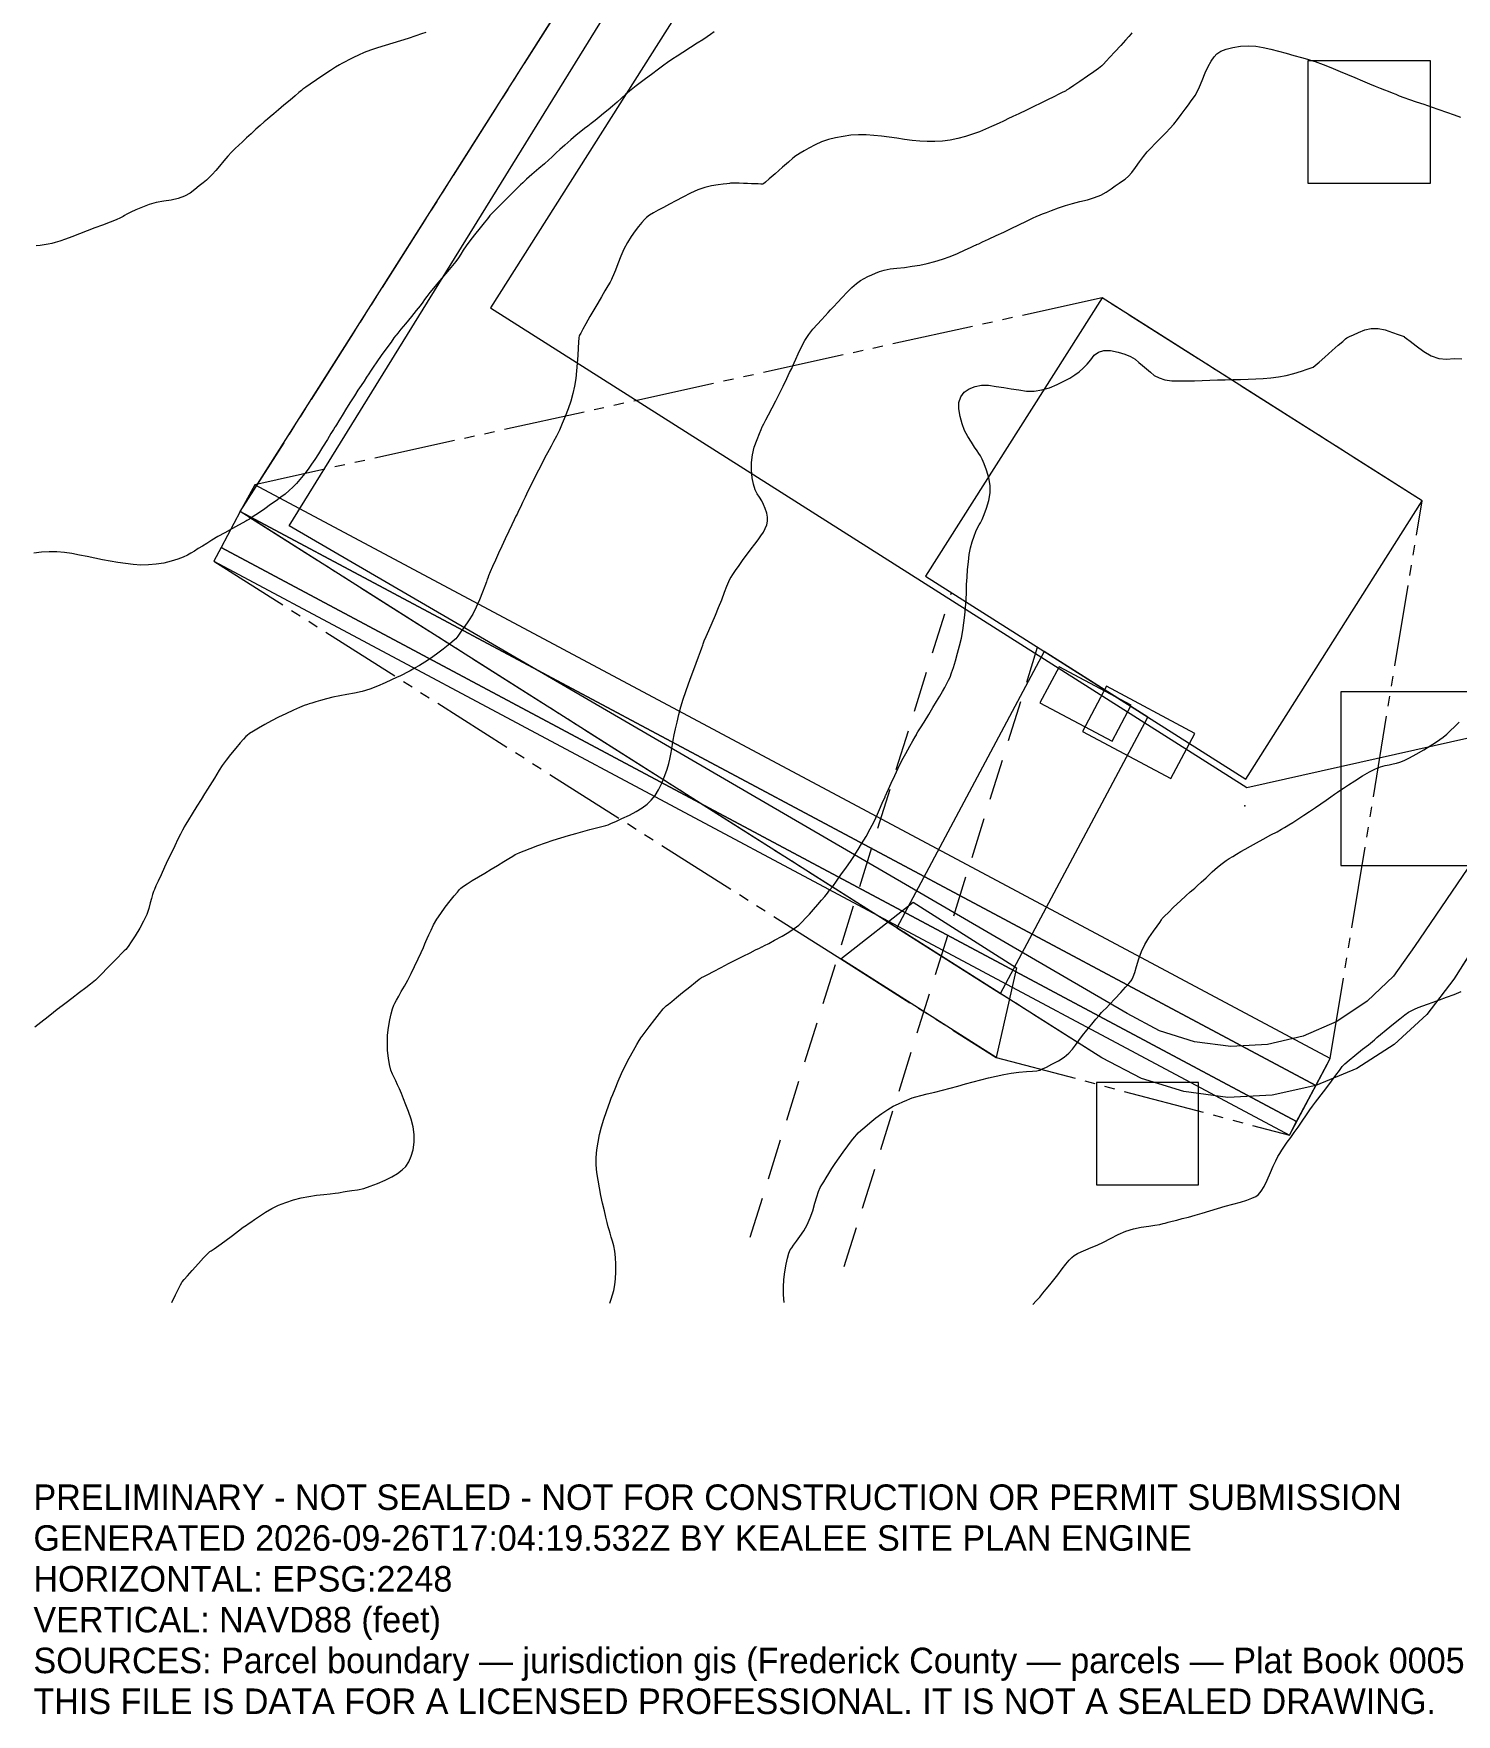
# Model space of a CAD drawing. Extents: x 1167426 to 1167809, y 644566 to 644831.
# Drawn here: x 1167426.5 to 1167566, y 644565.6 to 644730.4 of the extents above; entities that cross this region are included whole.
import ezdxf

# ---------------------------------------------------------------- set-up
doc = ezdxf.new("R2010")
doc.units = 0
doc.linetypes.add('DASHED', pattern=[6, 4, -2])
doc.linetypes.add('PHANTOM', pattern=[13, 8, -1, 1, -1, 1, -1])
for name, color, linetype, lineweight in [('C-ANNO-NPLT', 250, 'Continuous', 0), ('C-BLDG-FTPR-N', 6, 'Continuous', 0), ('C-LODS', 30, 'PHANTOM', 0), ('C-PVMT', 8, 'Continuous', 0), ('C-SITE-N', 6, 'Continuous', 0), ('C-STRM-AREA', 150, 'PHANTOM', 0), ('C-SWMG', 92, 'Continuous', 0), ('C-TOPO-MAJR-E', 32, 'DASHED', 0), ('C-TOPO-SPOT', 7, 'Continuous', 0), ('C-TOPO-SURF', 253, 'Continuous', 0), ('C-UTIL', 4, 'DASHED', 0), ('L-PLNT-TREE', 90, 'Continuous', 0), ('V-PROP-BNDY', 7, 'Continuous', 0)]:
    doc.layers.add(name, color=color, linetype=linetype, lineweight=lineweight)

msp = doc.modelspace()

# ---------------------------------------------------------------- linework, layer by layer
at = {"layer": 'C-BLDG-FTPR-N'}
msp.add_lwpolyline([(1167513.94, 644677.17), (1167545.31, 644657.28), (1167562.61, 644684.57), (1167531.24, 644704.46), (1167513.94, 644677.17)], close=True, dxfattribs=at)
at = {"layer": 'C-LODS'}
msp.add_lwpolyline([(1167444.18, 644678.65), (1167505.64, 644639.66), (1167520.85, 644630.02), (1167549.59, 644622.4), (1167553.59, 644629.9), (1167562.61, 644684.57), (1167531.24, 644704.46), (1167448.18, 644686.15), (1167446.77, 644683.51), (1167444.88, 644679.98), (1167444.18, 644678.65)], close=True, dxfattribs=at)
at = {"layer": 'C-PVMT'}
for points in [[(1167446.77, 644683.51), (1167552.18, 644627.25), (1167553.59, 644629.9), (1167448.18, 644686.15), (1167446.77, 644683.51)], [(1167444.18, 644678.65), (1167549.59, 644622.4), (1167550.29, 644623.73), (1167444.88, 644679.98), (1167444.18, 644678.65)], [(1167511.11, 644642.71), (1167521.27, 644636.27), (1167535.73, 644663.36), (1167525.57, 644669.8), (1167511.11, 644642.71)], [(1167525.15, 644664.77), (1167532.21, 644661), (1167534.09, 644664.53), (1167527.03, 644668.3), (1167525.15, 644664.77)], [(1167531.68, 644666.39), (1167529.32, 644661.97), (1167537.97, 644657.36), (1167540.32, 644661.77), (1167531.68, 644666.39)], [(1167520.85, 644630.02), (1167505.64, 644639.66), (1167512.73, 644645.24), (1167522.86, 644638.81), (1167520.85, 644630.02)]]:
    msp.add_lwpolyline(points, close=True, dxfattribs=at)
at = {"layer": 'C-SITE-N'}
for points in [[(1167533.69, 644634.31), (1167451.56, 644682.1), (1167528.24, 644806.15), (1167629.87, 644740.82), (1167561.87, 644640.88), (1167559.79, 644637.99), (1167557.21, 644635.52), (1167554.24, 644633.53), (1167550.95, 644632.1), (1167547.45, 644631.28), (1167543.86, 644631.09), (1167540.29, 644631.55), (1167536.87, 644632.63), (1167533.69, 644634.31)], [(1167545.41, 644656.48), (1167569.17, 644661.81), (1167608.85, 644724.39), (1167520.07, 644780.45), (1167471.28, 644703.49), (1167545.41, 644656.48)]]:
    msp.add_lwpolyline(points, close=True, dxfattribs=at)
at = {"layer": 'C-STRM-AREA'}
msp.add_lwpolyline([(1167531.22, 644629.96), (1167446.77, 644683.51), (1167527.68, 644811.12), (1167633.37, 644744.38), (1167565.72, 644637.69), (1167563.07, 644634.23), (1167559.87, 644631.28), (1167556.2, 644628.93), (1167552.18, 644627.25), (1167547.92, 644626.3), (1167543.57, 644626.1), (1167539.25, 644626.66), (1167535.09, 644627.96), (1167531.22, 644629.96)], close=True, dxfattribs=at)
at = {"layer": 'C-SWMG'}
msp.add_lwpolyline([(1167554.62, 644648.81), (1167571.65, 644648.81), (1167571.65, 644665.84), (1167554.62, 644665.84), (1167554.62, 644648.81)], close=True, dxfattribs=at)
at = {"layer": 'C-TOPO-MAJR-E'}
for points in [[(1167493.21, 644730.52), (1167492.85, 644730.28), (1167492.52, 644730.05), (1167492.09, 644729.76), (1167491.55, 644729.41), (1167490.9, 644729), (1167490.15, 644728.52), (1167489.58, 644728.15), (1167489.17, 644727.89), (1167488.94, 644727.74), (1167488.87, 644727.69), (1167488.65, 644727.53), (1167488.28, 644727.26), (1167487.75, 644726.86), (1167487.06, 644726.36), (1167486.47, 644725.92), (1167485.97, 644725.54), (1167485.56, 644725.23), (1167485.25, 644724.99), (1167484.9, 644724.71), (1167484.53, 644724.39), (1167484.12, 644724.04), (1167483.69, 644723.64), (1167483.26, 644723.25), (1167482.82, 644722.88), (1167482.38, 644722.52), (1167481.94, 644722.16), (1167481.54, 644721.84), (1167481.16, 644721.56), (1167480.82, 644721.3), (1167480.51, 644721.07), (1167480.13, 644720.77), (1167479.69, 644720.4), (1167479.17, 644719.95), (1167478.58, 644719.43), (1167478.1, 644719), (1167477.73, 644718.66), (1167477.46, 644718.41), (1167477.3, 644718.25), (1167477.01, 644717.99), (1167476.58, 644717.61), (1167476.03, 644717.13), (1167475.35, 644716.54), (1167474.83, 644716.08), (1167474.45, 644715.75), (1167474.23, 644715.55), (1167474.16, 644715.48), (1167473.94, 644715.26), (1167473.57, 644714.88), (1167473.04, 644714.36), (1167472.37, 644713.68), (1167471.84, 644713.14), (1167471.47, 644712.76), (1167471.24, 644712.52), (1167471.17, 644712.43), (1167470.99, 644712.2), (1167470.68, 644711.82), (1167470.27, 644711.31), (1167469.73, 644710.65), (1167469.28, 644710.06), (1167468.9, 644709.55), (1167468.61, 644709.12), (1167468.39, 644708.75), (1167468.15, 644708.39), (1167467.88, 644708.01), (1167467.58, 644707.63), (1167467.24, 644707.25), (1167466.89, 644706.83), (1167466.52, 644706.39), (1167466.12, 644705.92), (1167465.7, 644705.41), (1167465.35, 644704.98), (1167465.06, 644704.6), (1167464.83, 644704.29), (1167464.66, 644704.04), (1167464.39, 644703.68), (1167464.02, 644703.21), (1167463.54, 644702.62), (1167462.96, 644701.92), (1167462.51, 644701.38), (1167462.2, 644701.01), (1167462.03, 644700.8), (1167461.99, 644700.75), (1167461.83, 644700.53), (1167461.54, 644700.13), (1167461.12, 644699.56), (1167460.58, 644698.81), (1167460.14, 644698.18), (1167459.78, 644697.67), (1167459.52, 644697.28), (1167459.35, 644697.01), (1167459.14, 644696.68), (1167458.9, 644696.31), (1167458.62, 644695.88), (1167458.3, 644695.41), (1167457.96, 644694.87), (1167457.58, 644694.28), (1167457.18, 644693.64), (1167456.75, 644692.94), (1167456.41, 644692.4), (1167456.18, 644692.03), (1167456.05, 644691.81), (1167456.02, 644691.77), (1167455.89, 644691.55), (1167455.65, 644691.15), (1167455.3, 644690.58), (1167454.84, 644689.83), (1167454.43, 644689.17), (1167454.07, 644688.61), (1167453.76, 644688.15), (1167453.5, 644687.78), (1167453.22, 644687.41), (1167452.92, 644687.04), (1167452.61, 644686.66), (1167452.28, 644686.28), (1167451.93, 644685.92), (1167451.56, 644685.57), (1167451.16, 644685.23), (1167450.74, 644684.92), (1167450.27, 644684.57), (1167449.74, 644684.2), (1167449.17, 644683.79), (1167448.54, 644683.36), (1167448.04, 644683.02), (1167447.66, 644682.78), (1167447.42, 644682.63), (1167447.3, 644682.57), (1167447.02, 644682.42), (1167446.58, 644682.18), (1167445.99, 644681.85), (1167445.24, 644681.44), (1167444.57, 644681.06), (1167443.99, 644680.71), (1167443.48, 644680.4), (1167443.05, 644680.13), (1167442.64, 644679.88), (1167442.27, 644679.64), (1167441.92, 644679.43), (1167441.6, 644679.23), (1167441.18, 644679.04), (1167440.65, 644678.85), (1167440, 644678.66), (1167439.26, 644678.47), (1167438.51, 644678.35), (1167437.76, 644678.28), (1167437.01, 644678.27), (1167436.26, 644678.33), (1167435.51, 644678.41), (1167434.76, 644678.51), (1167434.02, 644678.64), (1167433.27, 644678.79), (1167432.52, 644678.95), (1167431.77, 644679.1), (1167431.02, 644679.25), (1167430.27, 644679.4), (1167429.53, 644679.5), (1167428.78, 644679.56), (1167428.03, 644679.56), (1167427.28, 644679.52), (1167426.53, 644679.45)], [(1167534.16, 644730.45), (1167534.07, 644730.33), (1167533.86, 644730.09), (1167533.53, 644729.71), (1167533.07, 644729.21), (1167532.49, 644728.58), (1167532.01, 644728.06), (1167531.64, 644727.66), (1167531.36, 644727.37), (1167531.2, 644727.2), (1167530.88, 644726.95), (1167530.43, 644726.61), (1167529.82, 644726.18), (1167529.07, 644725.67), (1167528.48, 644725.27), (1167528.04, 644724.98), (1167527.76, 644724.8), (1167527.64, 644724.73), (1167527.39, 644724.61), (1167527.01, 644724.42), (1167526.51, 644724.17), (1167525.89, 644723.87), (1167525.24, 644723.55), (1167524.55, 644723.22), (1167523.83, 644722.87), (1167523.09, 644722.51), (1167522.48, 644722.22), (1167522.01, 644722), (1167521.69, 644721.85), (1167521.5, 644721.76), (1167521.22, 644721.63), (1167520.85, 644721.46), (1167520.38, 644721.24), (1167519.82, 644720.98), (1167519.21, 644720.73), (1167518.55, 644720.5), (1167517.85, 644720.28), (1167517.1, 644720.08), (1167516.35, 644719.93), (1167515.6, 644719.83), (1167514.85, 644719.78), (1167514.1, 644719.79), (1167513.36, 644719.83), (1167512.61, 644719.89), (1167511.86, 644719.99), (1167511.11, 644720.11), (1167510.36, 644720.22), (1167509.61, 644720.3), (1167508.86, 644720.37), (1167508.12, 644720.43), (1167507.37, 644720.43), (1167506.62, 644720.39), (1167505.87, 644720.29), (1167505.12, 644720.16), (1167504.41, 644719.97), (1167503.74, 644719.74), (1167503.1, 644719.46), (1167502.5, 644719.13), (1167502.02, 644718.86), (1167501.64, 644718.65), (1167501.38, 644718.49), (1167501.23, 644718.38), (1167500.94, 644718.14), (1167500.49, 644717.77), (1167499.91, 644717.26), (1167499.18, 644716.62), (1167498.62, 644716.13), (1167498.25, 644715.8), (1167498.05, 644715.63), (1167498.04, 644715.62), (1167497.94, 644715.61), (1167497.78, 644715.61), (1167497.53, 644715.62), (1167497.21, 644715.63), (1167496.87, 644715.65), (1167496.49, 644715.66), (1167496.09, 644715.68), (1167495.66, 644715.7), (1167495.31, 644715.71), (1167495.03, 644715.71), (1167494.83, 644715.7), (1167494.71, 644715.68), (1167494.46, 644715.64), (1167494.09, 644715.59), (1167493.59, 644715.53), (1167492.96, 644715.44), (1167492.31, 644715.28), (1167491.62, 644715.04), (1167490.9, 644714.72), (1167490.15, 644714.32), (1167489.46, 644713.96), (1167488.82, 644713.63), (1167488.24, 644713.32), (1167487.71, 644713.06), (1167487.26, 644712.8), (1167486.88, 644712.57), (1167486.59, 644712.35), (1167486.37, 644712.14), (1167486.11, 644711.85), (1167485.8, 644711.47), (1167485.46, 644711.02), (1167485.07, 644710.47), (1167484.71, 644709.88), (1167484.37, 644709.24), (1167484.06, 644708.54), (1167483.77, 644707.79), (1167483.53, 644707.19), (1167483.35, 644706.73), (1167483.22, 644706.43), (1167483.15, 644706.27), (1167483.01, 644706), (1167482.8, 644705.63), (1167482.51, 644705.14), (1167482.16, 644704.56), (1167481.8, 644703.94), (1167481.43, 644703.3), (1167481.04, 644702.62), (1167480.64, 644701.93), (1167480.34, 644701.39), (1167480.13, 644701.01), (1167480, 644700.8), (1167479.98, 644700.75), (1167479.95, 644700.53), (1167479.92, 644700.13), (1167479.88, 644699.56), (1167479.85, 644698.81), (1167479.8, 644698.06), (1167479.73, 644697.31), (1167479.64, 644696.56), (1167479.52, 644695.81), (1167479.37, 644695.07), (1167479.16, 644694.32), (1167478.91, 644693.57), (1167478.62, 644692.82), (1167478.33, 644692.13), (1167478.04, 644691.49), (1167477.76, 644690.91), (1167477.48, 644690.39), (1167477.23, 644689.94), (1167477.03, 644689.57), (1167476.87, 644689.27), (1167476.74, 644689.04), (1167476.56, 644688.69), (1167476.31, 644688.2), (1167475.99, 644687.58), (1167475.61, 644686.83), (1167475.27, 644686.14), (1167474.96, 644685.5), (1167474.68, 644684.92), (1167474.43, 644684.39), (1167474.22, 644683.94), (1167474.04, 644683.57), (1167473.89, 644683.27), (1167473.78, 644683.05), (1167473.61, 644682.7), (1167473.38, 644682.21), (1167473.09, 644681.59), (1167472.74, 644680.84), (1167472.4, 644680.12), (1167472.08, 644679.43), (1167471.78, 644678.76), (1167471.5, 644678.12), (1167471.27, 644677.61), (1167471.11, 644677.23), (1167471.02, 644676.99), (1167470.98, 644676.89), (1167470.89, 644676.62), (1167470.73, 644676.19), (1167470.51, 644675.61), (1167470.22, 644674.86), (1167469.9, 644674.14), (1167469.55, 644673.45), (1167469.15, 644672.8), (1167468.72, 644672.18), (1167468.36, 644671.68), (1167468.09, 644671.3), (1167467.89, 644671.05), (1167467.76, 644670.93), (1167467.51, 644670.72), (1167467.14, 644670.41), (1167466.64, 644670.02), (1167466.01, 644669.54), (1167465.42, 644669.12), (1167464.87, 644668.74), (1167464.34, 644668.42), (1167463.85, 644668.15), (1167463.42, 644667.92), (1167463.04, 644667.72), (1167462.73, 644667.55), (1167462.47, 644667.42), (1167462.09, 644667.24), (1167461.59, 644667.01), (1167460.96, 644666.73), (1167460.21, 644666.39), (1167459.46, 644666.11), (1167458.72, 644665.88), (1167457.97, 644665.71), (1167457.22, 644665.58), (1167456.51, 644665.45), (1167455.85, 644665.31), (1167455.22, 644665.16), (1167454.64, 644665), (1167454.17, 644664.86), (1167453.79, 644664.75), (1167453.52, 644664.68), (1167453.35, 644664.62), (1167453.04, 644664.5), (1167452.58, 644664.31), (1167451.98, 644664.04), (1167451.23, 644663.7), (1167450.51, 644663.36), (1167449.83, 644663.01), (1167449.18, 644662.66), (1167448.56, 644662.3), (1167448.06, 644662), (1167447.68, 644661.76), (1167447.43, 644661.58), (1167447.31, 644661.46), (1167447.08, 644661.21), (1167446.76, 644660.84), (1167446.34, 644660.34), (1167445.82, 644659.71), (1167445.38, 644659.14), (1167445, 644658.62), (1167444.7, 644658.17), (1167444.47, 644657.77), (1167444.24, 644657.39), (1167444.01, 644657.01), (1167443.78, 644656.65), (1167443.56, 644656.3), (1167443.27, 644655.85), (1167442.93, 644655.3), (1167442.52, 644654.65), (1167442.06, 644653.9), (1167441.7, 644653.31), (1167441.44, 644652.89), (1167441.28, 644652.62), (1167441.22, 644652.52), (1167441.09, 644652.28), (1167440.9, 644651.91), (1167440.65, 644651.4), (1167440.34, 644650.75), (1167440.01, 644650.08), (1167439.68, 644649.38), (1167439.35, 644648.66), (1167439, 644647.91), (1167438.72, 644647.3), (1167438.5, 644646.82), (1167438.35, 644646.48), (1167438.26, 644646.27), (1167438.17, 644645.98), (1167438.05, 644645.6), (1167437.93, 644645.15), (1167437.8, 644644.61), (1167437.59, 644644.01), (1167437.29, 644643.37), (1167436.92, 644642.67), (1167436.46, 644641.92), (1167436.08, 644641.33), (1167435.77, 644640.88), (1167435.54, 644640.59), (1167435.38, 644640.45), (1167435.12, 644640.2), (1167434.75, 644639.82), (1167434.27, 644639.33), (1167433.7, 644638.72), (1167433.22, 644638.23), (1167432.85, 644637.85), (1167432.57, 644637.58), (1167432.4, 644637.44), (1167432.09, 644637.18), (1167431.63, 644636.83), (1167431.02, 644636.36), (1167430.27, 644635.79), (1167429.7, 644635.36), (1167429.3, 644635.06), (1167429.08, 644634.89), (1167429.04, 644634.86), (1167428.83, 644634.7), (1167428.45, 644634.41), (1167427.92, 644633.99), (1167427.21, 644633.45), (1167426.63, 644632.99)], [(1167464.94, 644730.46), (1167464.53, 644730.33), (1167463.96, 644730.13), (1167463.21, 644729.89), (1167462.46, 644729.65), (1167461.71, 644729.42), (1167460.96, 644729.19), (1167460.21, 644728.97), (1167459.53, 644728.74), (1167458.91, 644728.51), (1167458.35, 644728.26), (1167457.86, 644728.01), (1167457.42, 644727.78), (1167457.05, 644727.59), (1167456.73, 644727.42), (1167456.48, 644727.29), (1167456.1, 644727.06), (1167455.6, 644726.74), (1167454.97, 644726.33), (1167454.23, 644725.82), (1167453.63, 644725.41), (1167453.19, 644725.11), (1167452.9, 644724.9), (1167452.77, 644724.79), (1167452.52, 644724.58), (1167452.14, 644724.27), (1167451.65, 644723.85), (1167451.03, 644723.33), (1167450.5, 644722.88), (1167450.06, 644722.51), (1167449.7, 644722.21), (1167449.42, 644721.98), (1167449.1, 644721.7), (1167448.72, 644721.36), (1167448.3, 644720.98), (1167447.82, 644720.53), (1167447.39, 644720.13), (1167446.98, 644719.75), (1167446.61, 644719.41), (1167446.28, 644719.1), (1167445.92, 644718.75), (1167445.55, 644718.34), (1167445.16, 644717.88), (1167444.74, 644717.37), (1167444.36, 644716.93), (1167444.02, 644716.56), (1167443.71, 644716.25), (1167443.44, 644716.01), (1167443.12, 644715.74), (1167442.74, 644715.43), (1167442.32, 644715.09), (1167441.84, 644714.72), (1167441.3, 644714.42), (1167440.68, 644714.19), (1167440, 644714.03), (1167439.26, 644713.93), (1167438.53, 644713.79), (1167437.84, 644713.6), (1167437.17, 644713.36), (1167436.54, 644713.08), (1167436.03, 644712.85), (1167435.65, 644712.66), (1167435.41, 644712.52), (1167435.3, 644712.43), (1167435.03, 644712.3), (1167434.6, 644712.11), (1167434.02, 644711.88), (1167433.27, 644711.6), (1167432.52, 644711.31), (1167431.77, 644711.02), (1167431.02, 644710.73), (1167430.27, 644710.44), (1167429.63, 644710.2), (1167429.08, 644710.01), (1167428.63, 644709.87), (1167428.29, 644709.79), (1167427.93, 644709.71), (1167427.55, 644709.65), (1167427.16, 644709.6), (1167426.76, 644709.56)], [(1167440.05, 644606), (1167440.43, 644606.74), (1167440.71, 644607.32), (1167440.92, 644607.73), (1167441.04, 644607.96), (1167441.07, 644608.02), (1167441.25, 644608.24), (1167441.58, 644608.61), (1167442.05, 644609.14), (1167442.67, 644609.83), (1167443.16, 644610.37), (1167443.54, 644610.75), (1167443.79, 644610.98), (1167443.92, 644611.05), (1167444.21, 644611.25), (1167444.65, 644611.57), (1167445.24, 644612.01), (1167445.99, 644612.57), (1167446.59, 644613.02), (1167447.05, 644613.36), (1167447.36, 644613.58), (1167447.53, 644613.69), (1167447.8, 644613.87), (1167448.17, 644614.13), (1167448.65, 644614.46), (1167449.23, 644614.85), (1167449.86, 644615.21), (1167450.52, 644615.53), (1167451.23, 644615.81), (1167451.98, 644616.04), (1167452.73, 644616.24), (1167453.48, 644616.39), (1167454.23, 644616.51), (1167454.97, 644616.58), (1167455.58, 644616.65), (1167456.05, 644616.7), (1167456.38, 644616.75), (1167456.57, 644616.79), (1167456.86, 644616.84), (1167457.23, 644616.9), (1167457.7, 644616.97), (1167458.25, 644617.04), (1167458.86, 644617.18), (1167459.51, 644617.39), (1167460.21, 644617.65), (1167460.96, 644617.97), (1167461.61, 644618.3), (1167462.17, 644618.64), (1167462.64, 644618.98), (1167463, 644619.32), (1167463.3, 644619.77), (1167463.53, 644620.32), (1167463.7, 644620.97), (1167463.8, 644621.71), (1167463.8, 644622.46), (1167463.71, 644623.21), (1167463.53, 644623.96), (1167463.26, 644624.71), (1167463, 644625.38), (1167462.77, 644625.97), (1167462.56, 644626.49), (1167462.37, 644626.93), (1167462.19, 644627.33), (1167462.01, 644627.71), (1167461.84, 644628.05), (1167461.67, 644628.36), (1167461.52, 644628.78), (1167461.4, 644629.31), (1167461.29, 644629.95), (1167461.21, 644630.7), (1167461.18, 644631.44), (1167461.2, 644632.19), (1167461.29, 644632.94), (1167461.43, 644633.69), (1167461.56, 644634.3), (1167461.68, 644634.78), (1167461.8, 644635.13), (1167461.92, 644635.34), (1167462.08, 644635.64), (1167462.29, 644636.01), (1167462.55, 644636.47), (1167462.86, 644637), (1167463.18, 644637.59), (1167463.51, 644638.23), (1167463.85, 644638.93), (1167464.2, 644639.68), (1167464.49, 644640.3), (1167464.71, 644640.78), (1167464.86, 644641.14), (1167464.95, 644641.36), (1167465.08, 644641.66), (1167465.25, 644642.04), (1167465.47, 644642.49), (1167465.72, 644643.01), (1167466.04, 644643.56), (1167466.41, 644644.13), (1167466.85, 644644.73), (1167467.34, 644645.35), (1167467.74, 644645.85), (1167468.04, 644646.22), (1167468.26, 644646.47), (1167468.38, 644646.6), (1167468.63, 644646.79), (1167469, 644647.03), (1167469.5, 644647.34), (1167470.13, 644647.71), (1167470.75, 644648.08), (1167471.37, 644648.45), (1167471.99, 644648.83), (1167472.6, 644649.21), (1167473.09, 644649.52), (1167473.47, 644649.74), (1167473.72, 644649.9), (1167473.86, 644649.97), (1167474.15, 644650.1), (1167474.59, 644650.27), (1167475.18, 644650.5), (1167475.93, 644650.78), (1167476.68, 644651.05), (1167477.43, 644651.3), (1167478.18, 644651.53), (1167478.93, 644651.75), (1167479.65, 644651.95), (1167480.35, 644652.15), (1167481.03, 644652.34), (1167481.69, 644652.51), (1167482.2, 644652.65), (1167482.58, 644652.75), (1167482.81, 644652.82), (1167482.9, 644652.85), (1167483.16, 644652.96), (1167483.58, 644653.15), (1167484.16, 644653.42), (1167484.91, 644653.77), (1167485.58, 644654.12), (1167486.15, 644654.48), (1167486.64, 644654.85), (1167487.04, 644655.22), (1167487.42, 644655.68), (1167487.76, 644656.24), (1167488.08, 644656.89), (1167488.37, 644657.64), (1167488.6, 644658.28), (1167488.77, 644658.81), (1167488.88, 644659.24), (1167488.94, 644659.56), (1167489, 644659.9), (1167489.07, 644660.28), (1167489.13, 644660.68), (1167489.2, 644661.11), (1167489.3, 644661.62), (1167489.43, 644662.21), (1167489.58, 644662.88), (1167489.76, 644663.63), (1167489.96, 644664.38), (1167490.19, 644665.13), (1167490.44, 644665.88), (1167490.71, 644666.62), (1167490.97, 644667.34), (1167491.22, 644668.02), (1167491.46, 644668.67), (1167491.68, 644669.29), (1167491.86, 644669.79), (1167492, 644670.16), (1167492.09, 644670.41), (1167492.13, 644670.54), (1167492.24, 644670.83), (1167492.43, 644671.27), (1167492.69, 644671.86), (1167493.02, 644672.61), (1167493.34, 644673.36), (1167493.65, 644674.11), (1167493.95, 644674.86), (1167494.23, 644675.61), (1167494.46, 644676.2), (1167494.65, 644676.65), (1167494.79, 644676.95), (1167494.88, 644677.09), (1167495.05, 644677.35), (1167495.31, 644677.73), (1167495.65, 644678.22), (1167496.07, 644678.82), (1167496.47, 644679.37), (1167496.84, 644679.87), (1167497.19, 644680.33), (1167497.52, 644680.73), (1167497.8, 644681.12), (1167498.04, 644681.49), (1167498.22, 644681.85), (1167498.36, 644682.2), (1167498.43, 644682.56), (1167498.43, 644682.95), (1167498.36, 644683.37), (1167498.22, 644683.8), (1167498.06, 644684.2), (1167497.87, 644684.58), (1167497.66, 644684.92), (1167497.42, 644685.24), (1167497.22, 644685.66), (1167497.06, 644686.19), (1167496.94, 644686.83), (1167496.86, 644687.58), (1167496.86, 644688.33), (1167496.96, 644689.08), (1167497.15, 644689.83), (1167497.43, 644690.58), (1167497.65, 644691.16), (1167497.81, 644691.57), (1167497.91, 644691.81), (1167497.95, 644691.89), (1167498.07, 644692.11), (1167498.27, 644692.49), (1167498.55, 644693.01), (1167498.91, 644693.68), (1167499.27, 644694.37), (1167499.62, 644695.09), (1167499.98, 644695.81), (1167500.34, 644696.56), (1167500.61, 644697.14), (1167500.81, 644697.55), (1167500.92, 644697.79), (1167500.96, 644697.86), (1167501.06, 644698.09), (1167501.23, 644698.46), (1167501.46, 644698.99), (1167501.77, 644699.66), (1167502.11, 644700.29), (1167502.48, 644700.87), (1167502.89, 644701.4), (1167503.33, 644701.89), (1167503.73, 644702.32), (1167504.08, 644702.69), (1167504.38, 644703.01), (1167504.63, 644703.28), (1167504.94, 644703.61), (1167505.31, 644704.01), (1167505.75, 644704.49), (1167506.25, 644705.03), (1167506.71, 644705.48), (1167507.15, 644705.86), (1167507.55, 644706.15), (1167507.91, 644706.36), (1167508.29, 644706.55), (1167508.66, 644706.73), (1167509.04, 644706.89), (1167509.42, 644707.04), (1167509.89, 644707.18), (1167510.45, 644707.29), (1167511.11, 644707.38), (1167511.86, 644707.45), (1167512.61, 644707.55), (1167513.36, 644707.68), (1167514.1, 644707.84), (1167514.85, 644708.03), (1167515.6, 644708.25), (1167516.34, 644708.52), (1167517.07, 644708.82), (1167517.8, 644709.16), (1167518.35, 644709.41), (1167518.73, 644709.58), (1167518.92, 644709.67), (1167518.94, 644709.68), (1167519.14, 644709.77), (1167519.53, 644709.95), (1167520.09, 644710.22), (1167520.84, 644710.56), (1167521.59, 644710.91), (1167522.34, 644711.27), (1167523.09, 644711.63), (1167523.83, 644711.99), (1167524.42, 644712.27), (1167524.83, 644712.46), (1167525.09, 644712.58), (1167525.17, 644712.61), (1167525.4, 644712.69), (1167525.78, 644712.83), (1167526.29, 644713.03), (1167526.96, 644713.28), (1167527.64, 644713.51), (1167528.35, 644713.72), (1167529.07, 644713.91), (1167529.82, 644714.07), (1167530.5, 644714.28), (1167531.11, 644714.53), (1167531.64, 644714.82), (1167532.11, 644715.15), (1167532.53, 644715.45), (1167532.9, 644715.7), (1167533.23, 644715.92), (1167533.51, 644716.1), (1167533.82, 644716.38), (1167534.16, 644716.76), (1167534.52, 644717.23), (1167534.91, 644717.79), (1167535.29, 644718.31), (1167535.66, 644718.77), (1167536.03, 644719.18), (1167536.39, 644719.54), (1167536.76, 644719.91), (1167537.13, 644720.28), (1167537.5, 644720.66), (1167537.88, 644721.05), (1167538.26, 644721.47), (1167538.63, 644721.93), (1167539, 644722.42), (1167539.37, 644722.94), (1167539.69, 644723.38), (1167539.96, 644723.76), (1167540.18, 644724.06), (1167540.35, 644724.29), (1167540.56, 644724.65), (1167540.79, 644725.14), (1167541.05, 644725.75), (1167541.34, 644726.5), (1167541.63, 644727.14), (1167541.92, 644727.66), (1167542.21, 644728.07), (1167542.49, 644728.37), (1167542.89, 644728.63), (1167543.41, 644728.84), (1167544.04, 644729), (1167544.79, 644729.12), (1167545.54, 644729.16), (1167546.29, 644729.12), (1167547.04, 644729.01), (1167547.79, 644728.82), (1167548.53, 644728.63), (1167549.28, 644728.43), (1167550.03, 644728.23), (1167550.78, 644728.02), (1167551.36, 644727.85), (1167551.76, 644727.74), (1167551.99, 644727.67), (1167552.05, 644727.65), (1167552.27, 644727.57), (1167552.65, 644727.42), (1167553.18, 644727.22), (1167553.87, 644726.94), (1167554.57, 644726.66), (1167555.29, 644726.36), (1167556.02, 644726.05), (1167556.77, 644725.72), (1167557.43, 644725.44), (1167558.01, 644725.2), (1167558.5, 644725.01), (1167558.9, 644724.86), (1167559.29, 644724.71), (1167559.67, 644724.56), (1167560.02, 644724.41), (1167560.37, 644724.27), (1167560.81, 644724.09), (1167561.36, 644723.9), (1167562.01, 644723.68), (1167562.76, 644723.44), (1167563.5, 644723.19), (1167564.25, 644722.93), (1167565, 644722.66), (1167565.75, 644722.39), (1167566.36, 644722.16)], [(1167482.98, 644605.94), (1167483.11, 644606.31), (1167483.24, 644606.73), (1167483.37, 644607.18), (1167483.47, 644607.71), (1167483.54, 644608.31), (1167483.57, 644608.99), (1167483.58, 644609.74), (1167483.55, 644610.41), (1167483.48, 644611.01), (1167483.38, 644611.54), (1167483.25, 644612), (1167483.12, 644612.41), (1167483.01, 644612.79), (1167482.92, 644613.12), (1167482.83, 644613.41), (1167482.73, 644613.82), (1167482.6, 644614.34), (1167482.45, 644614.98), (1167482.28, 644615.73), (1167482.12, 644616.47), (1167481.97, 644617.22), (1167481.83, 644617.97), (1167481.71, 644618.72), (1167481.65, 644619.47), (1167481.65, 644620.22), (1167481.71, 644620.97), (1167481.83, 644621.71), (1167481.98, 644622.46), (1167482.17, 644623.21), (1167482.4, 644623.96), (1167482.65, 644624.7), (1167482.85, 644625.26), (1167482.98, 644625.64), (1167483.04, 644625.83), (1167483.04, 644625.83), (1167483.12, 644626.02), (1167483.27, 644626.39), (1167483.5, 644626.95), (1167483.8, 644627.7), (1167484.13, 644628.45), (1167484.5, 644629.2), (1167484.89, 644629.95), (1167485.31, 644630.7), (1167485.63, 644631.27), (1167485.86, 644631.66), (1167485.98, 644631.87), (1167486, 644631.9), (1167486.16, 644632.1), (1167486.44, 644632.48), (1167486.85, 644633.02), (1167487.4, 644633.74), (1167487.86, 644634.32), (1167488.23, 644634.76), (1167488.52, 644635.07), (1167488.73, 644635.24), (1167489.06, 644635.51), (1167489.52, 644635.89), (1167490.11, 644636.36), (1167490.83, 644636.94), (1167491.38, 644637.38), (1167491.75, 644637.67), (1167491.95, 644637.83), (1167491.98, 644637.84), (1167492.19, 644637.95), (1167492.58, 644638.15), (1167493.15, 644638.45), (1167493.9, 644638.83), (1167494.63, 644639.21), (1167495.35, 644639.58), (1167496.05, 644639.93), (1167496.74, 644640.28), (1167497.28, 644640.55), (1167497.65, 644640.73), (1167497.87, 644640.84), (1167497.92, 644640.86), (1167498.16, 644640.98), (1167498.56, 644641.19), (1167499.13, 644641.5), (1167499.88, 644641.9), (1167500.53, 644642.28), (1167501.07, 644642.64), (1167501.5, 644642.98), (1167501.83, 644643.31), (1167502.18, 644643.67), (1167502.55, 644644.07), (1167502.95, 644644.51), (1167503.37, 644644.99), (1167503.74, 644645.42), (1167504.06, 644645.79), (1167504.32, 644646.12), (1167504.53, 644646.39), (1167504.83, 644646.77), (1167505.2, 644647.28), (1167505.64, 644647.91), (1167506.17, 644648.66), (1167506.56, 644649.23), (1167506.83, 644649.61), (1167506.97, 644649.81), (1167506.98, 644649.83), (1167507.1, 644650.02), (1167507.32, 644650.4), (1167507.66, 644650.95), (1167508.1, 644651.68), (1167508.51, 644652.41), (1167508.88, 644653.13), (1167509.22, 644653.84), (1167509.53, 644654.55), (1167509.76, 644655.09), (1167509.93, 644655.46), (1167510.02, 644655.67), (1167510.04, 644655.71), (1167510.14, 644655.93), (1167510.31, 644656.32), (1167510.57, 644656.89), (1167510.91, 644657.64), (1167511.25, 644658.38), (1167511.62, 644659.1), (1167512, 644659.81), (1167512.39, 644660.51), (1167512.69, 644661.05), (1167512.91, 644661.42), (1167513.03, 644661.63), (1167513.06, 644661.68), (1167513.19, 644661.91), (1167513.44, 644662.31), (1167513.79, 644662.88), (1167514.25, 644663.63), (1167514.66, 644664.3), (1167515.02, 644664.9), (1167515.33, 644665.42), (1167515.59, 644665.87), (1167515.82, 644666.28), (1167516.02, 644666.65), (1167516.19, 644666.99), (1167516.33, 644667.29), (1167516.49, 644667.71), (1167516.67, 644668.23), (1167516.87, 644668.87), (1167517.08, 644669.62), (1167517.27, 644670.37), (1167517.44, 644671.11), (1167517.58, 644671.86), (1167517.7, 644672.61), (1167517.79, 644673.36), (1167517.86, 644674.11), (1167517.91, 644674.86), (1167517.93, 644675.61), (1167517.96, 644676.35), (1167518.01, 644677.1), (1167518.06, 644677.85), (1167518.13, 644678.6), (1167518.22, 644679.3), (1167518.35, 644679.95), (1167518.5, 644680.55), (1167518.69, 644681.09), (1167518.86, 644681.56), (1167519.03, 644681.93), (1167519.18, 644682.22), (1167519.32, 644682.42), (1167519.49, 644682.75), (1167519.68, 644683.23), (1167519.9, 644683.84), (1167520.15, 644684.59), (1167520.27, 644685.34), (1167520.27, 644686.08), (1167520.14, 644686.83), (1167519.89, 644687.58), (1167519.67, 644688.19), (1167519.48, 644688.66), (1167519.31, 644688.99), (1167519.17, 644689.19), (1167518.98, 644689.47), (1167518.73, 644689.84), (1167518.43, 644690.31), (1167518.07, 644690.86), (1167517.76, 644691.47), (1167517.51, 644692.12), (1167517.32, 644692.82), (1167517.18, 644693.57), (1167517.2, 644694.22), (1167517.38, 644694.76), (1167517.72, 644695.21), (1167518.22, 644695.55), (1167518.78, 644695.78), (1167519.41, 644695.9), (1167520.09, 644695.9), (1167520.84, 644695.78), (1167521.59, 644695.67), (1167522.34, 644695.55), (1167523.09, 644695.44), (1167523.83, 644695.33), (1167524.58, 644695.32), (1167525.33, 644695.43), (1167526.08, 644695.64), (1167526.83, 644695.97), (1167527.49, 644696.29), (1167528.08, 644696.6), (1167528.58, 644696.92), (1167528.99, 644697.22), (1167529.39, 644697.57), (1167529.76, 644697.95), (1167530.12, 644698.38), (1167530.45, 644698.84), (1167530.88, 644699.14), (1167531.42, 644699.29), (1167532.07, 644699.29), (1167532.82, 644699.13), (1167533.47, 644698.93), (1167534.02, 644698.7), (1167534.48, 644698.44), (1167534.85, 644698.14), (1167535.21, 644697.83), (1167535.59, 644697.51), (1167535.97, 644697.19), (1167536.35, 644696.86), (1167536.83, 644696.61), (1167537.4, 644696.44), (1167538.06, 644696.34), (1167538.8, 644696.33), (1167539.55, 644696.33), (1167540.3, 644696.34), (1167541.05, 644696.36), (1167541.8, 644696.39), (1167542.55, 644696.42), (1167543.3, 644696.44), (1167544.04, 644696.46), (1167544.79, 644696.47), (1167545.54, 644696.5), (1167546.29, 644696.53), (1167547.04, 644696.57), (1167547.79, 644696.62), (1167548.53, 644696.71), (1167549.28, 644696.86), (1167550.03, 644697.05), (1167550.78, 644697.29), (1167551.35, 644697.47), (1167551.73, 644697.59), (1167551.93, 644697.66), (1167551.94, 644697.67), (1167552.13, 644697.84), (1167552.51, 644698.17), (1167553.06, 644698.66), (1167553.8, 644699.3), (1167554.38, 644699.81), (1167554.82, 644700.19), (1167555.1, 644700.43), (1167555.24, 644700.53), (1167555.5, 644700.67), (1167555.87, 644700.85), (1167556.36, 644701.08), (1167556.98, 644701.34), (1167557.61, 644701.47), (1167558.28, 644701.47), (1167558.98, 644701.34), (1167559.71, 644701.08), (1167560.26, 644700.87), (1167560.64, 644700.73), (1167560.83, 644700.66), (1167560.85, 644700.64), (1167561.06, 644700.49), (1167561.44, 644700.2), (1167562.01, 644699.77), (1167562.76, 644699.19), (1167563.5, 644698.78), (1167564.25, 644698.53), (1167565, 644698.44), (1167565.75, 644698.5), (1167566.5, 644698.49)], [(1167500.07, 644606), (1167500.01, 644606.74), (1167500, 644607.49), (1167500.04, 644608.24), (1167500.13, 644608.99), (1167500.27, 644609.74), (1167500.4, 644610.35), (1167500.54, 644610.82), (1167500.67, 644611.15), (1167500.81, 644611.34), (1167501, 644611.62), (1167501.27, 644612), (1167501.6, 644612.46), (1167501.99, 644613.02), (1167502.33, 644613.62), (1167502.63, 644614.28), (1167502.88, 644614.98), (1167503.08, 644615.73), (1167503.26, 644616.35), (1167503.44, 644616.86), (1167503.61, 644617.25), (1167503.76, 644617.51), (1167503.96, 644617.83), (1167504.18, 644618.2), (1167504.45, 644618.63), (1167504.74, 644619.12), (1167505.08, 644619.63), (1167505.45, 644620.17), (1167505.87, 644620.74), (1167506.32, 644621.34), (1167506.69, 644621.83), (1167506.98, 644622.2), (1167507.2, 644622.46), (1167507.34, 644622.61), (1167507.59, 644622.85), (1167507.97, 644623.18), (1167508.46, 644623.59), (1167509.07, 644624.1), (1167509.66, 644624.53), (1167510.22, 644624.91), (1167510.76, 644625.22), (1167511.28, 644625.46), (1167511.72, 644625.67), (1167512.1, 644625.83), (1167512.4, 644625.95), (1167512.63, 644626.04), (1167512.99, 644626.14), (1167513.48, 644626.27), (1167514.1, 644626.43), (1167514.85, 644626.61), (1167515.6, 644626.8), (1167516.35, 644627), (1167517.1, 644627.2), (1167517.85, 644627.41), (1167518.6, 644627.62), (1167519.34, 644627.82), (1167520.09, 644628.01), (1167520.84, 644628.19), (1167521.59, 644628.35), (1167522.34, 644628.47), (1167523.09, 644628.56), (1167523.83, 644628.62), (1167524.42, 644628.67), (1167524.83, 644628.71), (1167525.09, 644628.75), (1167525.17, 644628.78), (1167525.4, 644628.89), (1167525.78, 644629.07), (1167526.3, 644629.34), (1167526.96, 644629.68), (1167527.52, 644630.04), (1167527.99, 644630.42), (1167528.35, 644630.81), (1167528.62, 644631.21), (1167528.94, 644631.66), (1167529.31, 644632.16), (1167529.74, 644632.7), (1167530.22, 644633.28), (1167530.62, 644633.76), (1167530.95, 644634.13), (1167531.19, 644634.4), (1167531.35, 644634.57), (1167531.62, 644634.85), (1167532, 644635.24), (1167532.48, 644635.76), (1167533.06, 644636.39), (1167533.52, 644636.89), (1167533.86, 644637.26), (1167534.07, 644637.51), (1167534.16, 644637.63), (1167534.28, 644637.9), (1167534.43, 644638.34), (1167534.61, 644638.93), (1167534.83, 644639.68), (1167535.1, 644640.4), (1167535.43, 644641.09), (1167535.82, 644641.75), (1167536.26, 644642.38), (1167536.62, 644642.88), (1167536.88, 644643.25), (1167537.05, 644643.5), (1167537.13, 644643.62), (1167537.36, 644643.86), (1167537.73, 644644.23), (1167538.25, 644644.73), (1167538.92, 644645.35), (1167539.46, 644645.85), (1167539.87, 644646.23), (1167540.15, 644646.48), (1167540.31, 644646.6), (1167540.57, 644646.84), (1167540.94, 644647.18), (1167541.43, 644647.63), (1167542.03, 644648.19), (1167542.55, 644648.66), (1167543.01, 644649.03), (1167543.39, 644649.31), (1167543.7, 644649.5), (1167544.05, 644649.71), (1167544.42, 644649.93), (1167544.83, 644650.18), (1167545.26, 644650.44), (1167545.78, 644650.73), (1167546.37, 644651.06), (1167547.04, 644651.42), (1167547.79, 644651.82), (1167548.38, 644652.14), (1167548.83, 644652.38), (1167549.13, 644652.55), (1167549.28, 644652.64), (1167549.55, 644652.81), (1167549.92, 644653.04), (1167550.41, 644653.36), (1167551, 644653.75), (1167551.58, 644654.13), (1167552.14, 644654.5), (1167552.68, 644654.87), (1167553.19, 644655.23), (1167553.64, 644655.54), (1167554.01, 644655.8), (1167554.32, 644656), (1167554.55, 644656.16), (1167554.91, 644656.4), (1167555.4, 644656.72), (1167556.02, 644657.12), (1167556.77, 644657.61), (1167557.44, 644658), (1167558.03, 644658.3), (1167558.54, 644658.5), (1167558.97, 644658.61), (1167559.38, 644658.7), (1167559.75, 644658.79), (1167560.1, 644658.87), (1167560.41, 644658.95), (1167560.84, 644659.11), (1167561.37, 644659.37), (1167562.01, 644659.72), (1167562.76, 644660.16), (1167563.4, 644660.55), (1167563.93, 644660.89), (1167564.35, 644661.18), (1167564.66, 644661.41), (1167565.01, 644661.7), (1167565.38, 644662.04), (1167565.79, 644662.43), (1167566.22, 644662.88)], [(1167524.46, 644605.79), (1167524.79, 644606.15), (1167525.12, 644606.53), (1167525.44, 644606.91), (1167525.76, 644607.29), (1167526.11, 644607.72), (1167526.49, 644608.2), (1167526.89, 644608.72), (1167527.31, 644609.28), (1167527.69, 644609.75), (1167528.01, 644610.13), (1167528.28, 644610.4), (1167528.51, 644610.59), (1167528.81, 644610.78), (1167529.18, 644610.97), (1167529.63, 644611.17), (1167530.16, 644611.37), (1167530.74, 644611.62), (1167531.37, 644611.92), (1167532.07, 644612.26), (1167532.82, 644612.65), (1167533.56, 644612.97), (1167534.31, 644613.22), (1167535.06, 644613.39), (1167535.81, 644613.49), (1167536.42, 644613.58), (1167536.89, 644613.65), (1167537.23, 644613.72), (1167537.43, 644613.77), (1167537.72, 644613.85), (1167538.09, 644613.95), (1167538.55, 644614.07), (1167539.1, 644614.21), (1167539.7, 644614.37), (1167540.35, 644614.56), (1167541.05, 644614.76), (1167541.8, 644614.99), (1167542.55, 644615.21), (1167543.3, 644615.42), (1167544.04, 644615.62), (1167544.79, 644615.82), (1167545.42, 644616.01), (1167545.92, 644616.21), (1167546.3, 644616.39), (1167546.56, 644616.57), (1167546.84, 644616.9), (1167547.12, 644617.36), (1167547.43, 644617.97), (1167547.74, 644618.72), (1167548.02, 644619.36), (1167548.26, 644619.88), (1167548.47, 644620.29), (1167548.65, 644620.59), (1167548.86, 644620.92), (1167549.11, 644621.3), (1167549.39, 644621.71), (1167549.72, 644622.16), (1167550.07, 644622.65), (1167550.44, 644623.19), (1167550.84, 644623.76), (1167551.27, 644624.38), (1167551.61, 644624.88), (1167551.87, 644625.25), (1167552.06, 644625.51), (1167552.16, 644625.64), (1167552.38, 644625.92), (1167552.71, 644626.36), (1167553.16, 644626.95), (1167553.72, 644627.7), (1167554.16, 644628.29), (1167554.49, 644628.73), (1167554.69, 644629.01), (1167554.77, 644629.13), (1167555.02, 644629.37), (1167555.44, 644629.73), (1167556.02, 644630.21), (1167556.77, 644630.81), (1167557.34, 644631.26), (1167557.73, 644631.58), (1167557.94, 644631.75), (1167557.97, 644631.78), (1167558.17, 644631.95), (1167558.54, 644632.26), (1167559.09, 644632.72), (1167559.81, 644633.32), (1167560.41, 644633.8), (1167560.9, 644634.18), (1167561.27, 644634.44), (1167561.53, 644634.59), (1167561.85, 644634.74), (1167562.22, 644634.9), (1167562.66, 644635.07), (1167563.14, 644635.24), (1167563.7, 644635.44), (1167564.32, 644635.66), (1167565, 644635.91), (1167565.75, 644636.18), (1167566.44, 644636.46)]]:
    msp.add_lwpolyline(points, dxfattribs=at)
at = {"layer": 'C-TOPO-SPOT'}
msp.add_point((1167545.22, 644654.67), dxfattribs=at)
at = {"layer": 'C-TOPO-SURF'}
msp.add_lwpolyline([(1167444.88, 644679.98), (1167550.29, 644623.73), (1167552.18, 644627.25), (1167446.77, 644683.51), (1167444.88, 644679.98)], close=True, dxfattribs=at)
at = {"layer": 'C-UTIL'}
for points in [[(1167496.75, 644612.4), (1167516.47, 644675.57)], [(1167505.97, 644609.52), (1167524.92, 644670.21)]]:
    msp.add_lwpolyline(points, dxfattribs=at)
at = {"layer": 'L-PLNT-TREE'}
for points in [[(1167551.41, 644715.7), (1167563.41, 644715.7), (1167563.41, 644727.7), (1167551.41, 644727.7), (1167551.41, 644715.7)], [(1167530.68, 644617.54), (1167540.68, 644617.54), (1167540.68, 644627.54), (1167530.68, 644627.54), (1167530.68, 644617.54)]]:
    msp.add_lwpolyline(points, close=True, dxfattribs=at)
at = {"layer": 'V-PROP-BNDY'}
msp.add_lwpolyline([(1167531.22, 644629.96), (1167446.77, 644683.51), (1167527.68, 644811.12), (1167633.37, 644744.38), (1167565.72, 644637.69), (1167563.07, 644634.23), (1167559.87, 644631.28), (1167556.2, 644628.93), (1167552.18, 644627.25), (1167547.92, 644626.3), (1167543.57, 644626.1), (1167539.25, 644626.66), (1167535.09, 644627.96), (1167531.22, 644629.96)], close=True, dxfattribs=at)

# ---------------------------------------------------------------- texts
at = {"layer": 'C-ANNO-NPLT'}
for s, p in [('PRELIMINARY - NOT SEALED - NOT FOR CONSTRUCTION OR PERMIT SUBMISSION', (1167426.49, 644585.66)), ('GENERATED 2026-09-26T17:04:19.532Z BY KEALEE SITE PLAN ENGINE', (1167426.49, 644581.66)), ('HORIZONTAL: EPSG:2248', (1167426.49, 644577.66)), ('VERTICAL: NAVD88 (feet)', (1167426.49, 644573.66)), ('SOURCES: Parcel boundary — jurisdiction gis (Frederick County — parcels — Plat Book 0005, Page 0193, Lot 00001, level 1); Existing contours (U.S. Geological Survey — 3D Elevation Program — 3DEP bare-earth DEM — MD_Western_2021_D21, level 1)', (1167426.49, 644569.66)), ('THIS FILE IS DATA FOR A LICENSED PROFESSIONAL. IT IS NOT A SEALED DRAWING.', (1167426.49, 644565.66))]:
    msp.add_text(s, height=2.5, dxfattribs=at).set_placement(p)

doc.saveas('drawing.dxf')
